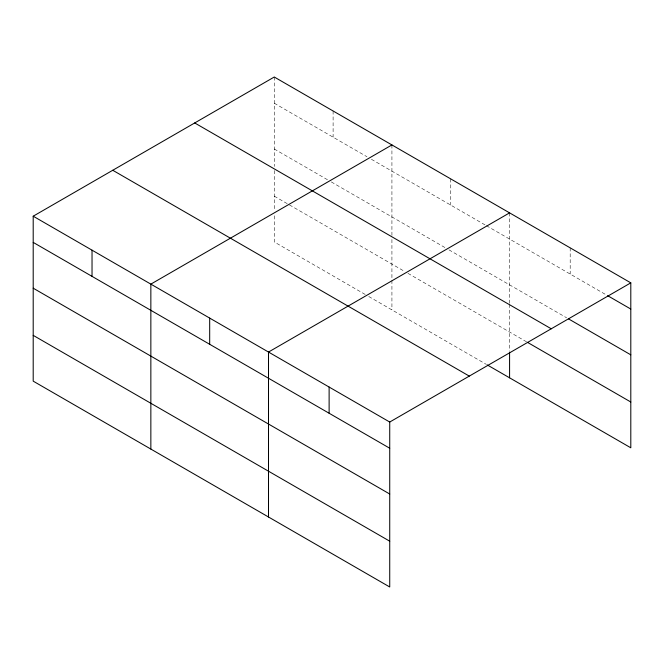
<?xml version="1.0" encoding="UTF-8"?>
<svg xmlns="http://www.w3.org/2000/svg" width="664" height="664" viewBox="0 0 664 664"><rect width="100%" height="100%" fill="white"/><g stroke="black" fill="none" stroke-linecap="round" stroke-linejoin="round"><path stroke-width="0.5" stroke-dasharray="3.32 2.49" d="M274.273 103.21L366.968 156.729M371.425 159.302L485.517 225.171M486.405 225.685L606.738 295.156M274.273 149.002L327.75 179.878M331.319 181.936L445.403 247.805M448.972 249.863L566.624 317.79M274.273 196.17L288.533 204.404M289.429 204.919L404.409 271.302M407.97 273.361L526.519 341.802M365.183 294.451L274.273 241.962L274.273 214.489M368.752 296.509L486.405 364.436M570.193 247.863L570.193 274.058M509.579 212.87L509.579 303.315M509.579 304.336L509.579 351.364M450.756 178.906L450.756 205.101M391.926 144.943L391.926 235.388M391.926 239.488L391.926 279.361M391.926 280.382L391.926 309.889M333.104 110.979L333.104 137.174M274.273 77.016L274.273 166.432M274.273 170.532L274.273 210.422"/><path stroke-width="1" d="M33.2 216.198L389.726 422.038L389.726 586.984L33.2 381.144L33.2 216.198L274.273 77.016L630.8 282.856L630.8 447.802L487.301 364.951M391.926 144.943L150.852 284.126L150.852 449.071M509.579 212.87L268.505 352.053L268.505 516.999M389.726 422.038L630.8 282.856M607.626 295.671L630.8 309.05M568.409 318.82L630.8 354.842M194.718 122.948L551.244 328.788M527.407 342.317L630.8 402.01M112.755 170.266L469.282 376.106M33.2 242.393L389.726 448.233M33.2 288.184L389.726 494.016M33.2 335.353L389.726 541.193M509.579 352.376L509.579 377.816M329.12 387.046L329.12 413.24M209.683 318.089L209.683 344.284M92.03 250.162L92.03 276.357"/></g></svg>
